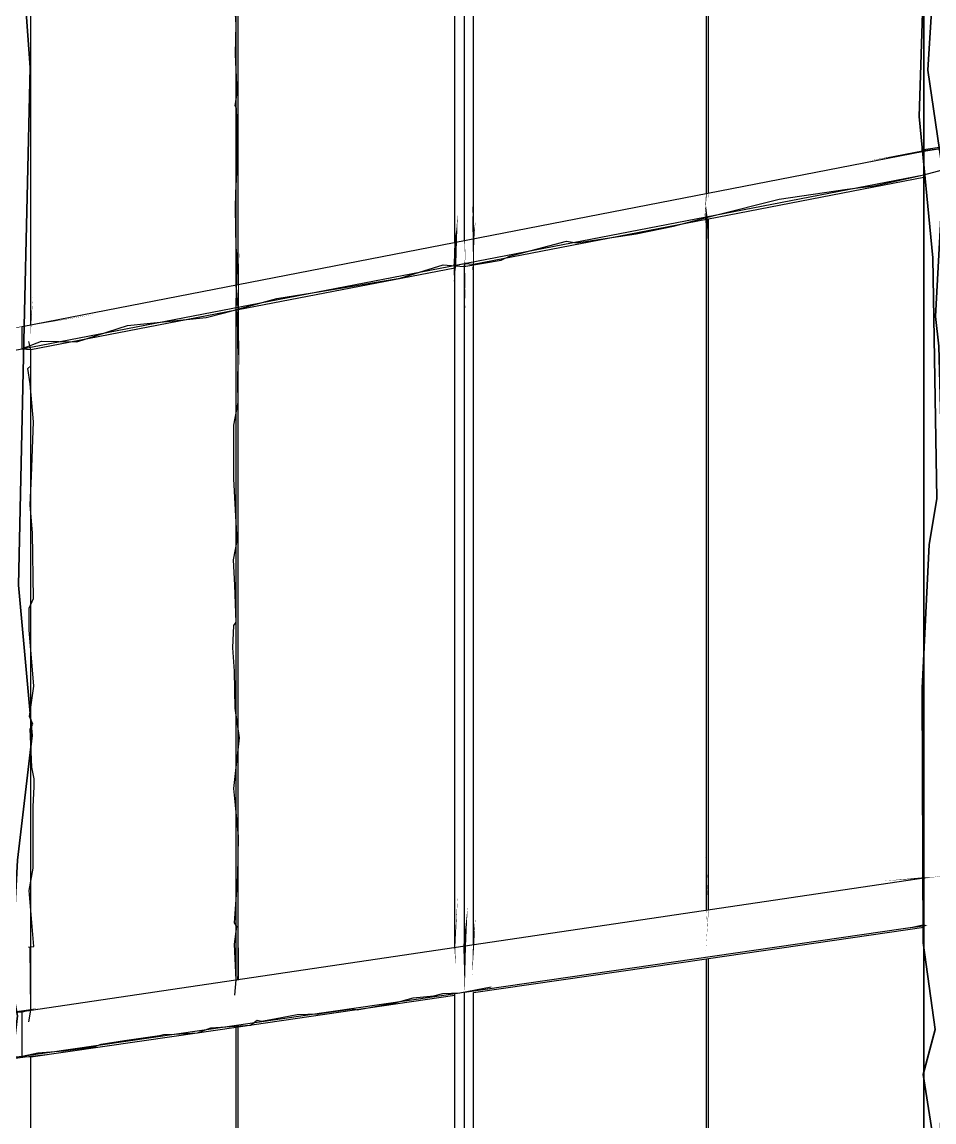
# Model space of a CAD drawing. Header units: inches. Extents: x -877 to 882, y -418 to 410.
# Drawn here: x -669.5 to -603.8, y 54.9 to 134.3 of the extents above; entities that cross this region are included whole.
import ezdxf

# ---------------------------------------------------------------- set-up
doc = ezdxf.new("R2010")
doc.units = ezdxf.units.IN
doc.header["$LTSCALE"] = 0.5
doc.header["$MEASUREMENT"] = 0
doc.layers.get('0').update_dxf_attribs({"lineweight": 18})
for name, color, linetype, lineweight in [('A-Glaz-Curt', 52, 'Continuous', 35), ('A-Glaz-Curt-Unit', 51, 'Continuous', 25), ('A-Wall', 113, 'Continuous', 35)]:
    doc.layers.add(name, color=color, linetype=linetype, lineweight=lineweight)

# ---------------------------------------------------------------- blocks, each defined once
blk = doc.blocks.new('*U12')
at = {"color": 7, "linetype": 'Continuous', "lineweight": -3}
for p, q in [((-668.895, 59.632), (-658.581, 61.13)), ((-658.581, 61.13), (-654.104, 61.78)), ((-654.104, 61.78), (-653.967, 61.8))]:
    blk.add_line(p, q, dxfattribs=at)
at = {"layer": 'A-Glaz-Curt', "color": 143, "linetype": 'Continuous', "lineweight": 35}
blk.add_line((-604.526, -201.324), (-604.526, 207.173), dxfattribs=at)
at = {"layer": 'A-Glaz-Curt-Unit', "color": 143, "linetype": 'Continuous', "lineweight": 25}
for p, q in [((-620.202, 121.928), (-620.202, 151.869)), ((-620.056, 121.956), (-620.056, 151.901)), ((-638.341, 118.396), (-638.341, 148.051)), ((-637.635, 118.533), (-637.635, 148.208)), ((-654.104, 115.327), (-654.104, 144.359)), ((-653.967, 115.354), (-653.967, 144.389)), ((-669.528, 112.324), (-604.528, 124.979)), ((-604.528, 123.265), (-604.528, 124.979)), ((-604.528, 124.979), (-604.526, 124.979)), ((-669.528, 110.707), (-604.528, 123.265)), ((-604.528, 123.265), (-604.526, 123.264)), ((-620.202, 120.059), (-620.056, 120.087)), ((-620.202, 70.221), (-620.202, 120.059)), ((-620.056, 70.242), (-620.056, 120.087)), ((-637.884, 118.485), (-637.635, 118.533)), ((-637.635, 118.533), (-637.635, 118.533)), ((-638.341, 116.732), (-637.635, 116.869)), ((-638.341, 67.529), (-638.341, 116.732)), ((-637.635, 67.634), (-637.635, 116.869)), ((-637.635, 116.869), (-636.99, 116.818)), ((-654.104, 113.515), (-653.967, 113.541)), ((-654.104, 65.19), (-654.104, 113.515)), ((-653.967, 65.21), (-653.967, 113.541)), ((-669.528, 110.707), (-669.528, 112.324)), ((-669.528, 110.707), (-668.895, 110.66)), ((-669.528, 62.901), (-604.528, 72.547)), ((-604.528, 69.117), (-604.528, 72.547)), ((-604.528, 72.547), (-604.526, 72.547)), ((-637.635, 64.304), (-604.528, 69.117)), ((-604.528, 69.117), (-604.526, 69.117)), ((-620.202, 66.705), (-620.056, 66.726)), ((-620.202, 52.069), (-620.202, 66.705)), ((-620.056, 52.087), (-620.056, 66.726)), ((-637.635, 49.817), (-637.635, 64.304)), ((-669.528, 59.668), (-637.981, 64.254)), ((-638.341, 49.725), (-638.341, 64.201)), ((-669.528, 59.668), (-669.528, 62.901)), ((-654.104, 47.601), (-654.104, 61.78)), ((-653.967, 47.619), (-653.967, 61.8)), ((-669.528, 59.668), (-668.895, 59.632))]:
    blk.add_line(p, q, dxfattribs=at)
at = {"layer": 'A-Glaz-Curt-Unit', "color": 141, "linetype": 'Continuous', "lineweight": 25}
for p, q in [((-636.99, 118.659), (-636.99, 148.15)), ((-668.895, 112.447), (-668.895, 141.083)), ((-620.056, 120.087), (-604.526, 123.085)), ((-636.99, 116.818), (-620.202, 120.059)), ((-636.99, 67.729), (-636.99, 116.818)), ((-653.967, 113.541), (-638.341, 116.558)), ((-668.895, 110.66), (-654.104, 113.515)), ((-668.895, 62.995), (-668.895, 110.66)), ((-620.056, 66.726), (-604.526, 68.982)), ((-636.99, 64.266), (-620.202, 66.705)), ((-653.967, 61.8), (-638.341, 64.07)), ((-636.99, 49.901), (-636.99, 64.266)), ((-668.895, 45.536), (-668.895, 59.632)), ((-668.895, 59.632), (-668.895, 59.632))]:
    blk.add_line(p, q, dxfattribs=at)
blk = doc.blocks.new('New Napkin Sketch')
at = {"layer": 'A-Wall', "color": 143, "linetype": 'Continuous', "lineweight": 25}
for p, q in [((-604.528, 123.265), (-604.528, 124.979)), ((-604.528, 124.979), (-604.526, 124.979)), ((-604.528, 123.265), (-604.526, 123.264)), ((-620.202, 120.059), (-620.056, 120.087)), ((-637.884, 118.485), (-637.635, 118.533)), ((-637.635, 118.533), (-637.635, 118.533)), ((-638.341, 116.732), (-637.635, 116.869)), ((-637.635, 116.869), (-636.99, 116.818)), ((-654.104, 113.515), (-653.967, 113.541)), ((-669.528, 110.707), (-669.528, 112.324)), ((-669.528, 110.707), (-668.895, 110.66)), ((-604.528, 69.117), (-604.528, 72.547)), ((-604.528, 72.547), (-604.526, 72.547)), ((-604.528, 69.117), (-604.526, 69.117)), ((-620.202, 66.705), (-620.056, 66.726)), ((-620.202, 52.069), (-620.202, 66.705)), ((-620.056, 52.087), (-620.056, 66.726)), ((-637.635, 49.817), (-637.635, 64.304)), ((-638.341, 49.725), (-638.341, 64.201)), ((-669.528, 59.668), (-669.528, 62.901)), ((-654.104, 47.601), (-654.104, 61.78)), ((-653.967, 47.619), (-653.967, 61.8)), ((-669.528, 59.668), (-668.895, 59.632))]:
    blk.add_line(p, q, dxfattribs=at)
at = {"layer": 'A-Wall', "color": 141, "linetype": 'Continuous', "lineweight": 25}
for p, q in [((-620.056, 120.087), (-604.526, 123.085)), ((-636.99, 116.818), (-620.202, 120.059)), ((-653.967, 113.541), (-638.341, 116.558)), ((-668.895, 110.66), (-654.104, 113.515)), ((-620.056, 66.726), (-604.526, 68.982)), ((-636.99, 64.266), (-620.202, 66.705)), ((-653.967, 61.8), (-638.341, 64.07)), ((-636.99, 49.901), (-636.99, 64.266)), ((-668.895, 45.536), (-668.895, 59.632)), ((-668.895, 59.632), (-668.895, 59.632))]:
    blk.add_line(p, q, dxfattribs=at)
at = {"layer": 'A-Wall', "color": 7, "linetype": 'Continuous', "lineweight": -3}
for p, q in [((-668.895, 59.632), (-658.581, 61.13)), ((-658.581, 61.13), (-654.104, 61.78)), ((-654.104, 61.78), (-653.967, 61.8))]:
    blk.add_line(p, q, dxfattribs=at)
at = {"layer": 'A-Wall', "color": 143, "linetype": 'Continuous', "lineweight": 35, "extrusion": (0, 0, -1)}
for points in [[(603.913, 43.513), (602.919, 62.55), (602.922, 79.524), (603.004, 93.968), (603.452, 110.912), (603.689, 113.039), (603.142, 123.254), (604.236, 130.807), (603.401, 144.319), (603.452, 160.669), (602.903, 167.607), (603.013, 176.438), (603.016, 195.498), (603.084, 196.503), (603.399, 198.094), (603.737, 207.369), (604.522, 214.458)], [(603.734, 53), (604.572, 58.364), (603.727, 61.609), (604.585, 67.86), (604.655, 86.219), (604.145, 96.599), (603.591, 99.889), (603.878, 117.269), (604.88, 127.475), (604.323, 144.694), (604.428, 155.331), (605.264, 158.165), (605.288, 172.115), (604.326, 176.518), (603.612, 192.282), (605.469, 206.132), (604.526, 207.173), (603.984, 212.386)], [(669.17, 44.402), (670.407, 58.042), (669.877, 62.582), (670.319, 65.021), (669.858, 73.817), (668.814, 82.812), (669.805, 93.67), (669.396, 112.34), (668.949, 131.001), (670.108, 146.876), (669.488, 158.371), (669.33, 165.523), (669.725, 183.601), (669.566, 189.789), (670.371, 201.699)]]:
    blk.add_lwpolyline(points, dxfattribs=at)
at = {"layer": 'A-Wall', "color": 143, "linetype": 'Continuous', "lineweight": 25, "extrusion": (0, 0, -1)}
for points in [[(620.099, 121.485, 0, 0.0281, 0), (620.056, 121.956, 0.0281, 0, 0), (620.024, 122.041, 0, 0, 0), (619.908, 122.356, 0, 0, 0), (620.005, 123.362, 0, 0, 0), (620.028, 125.337, 0, 0, 0), (620.01, 126.744, 0, 0, 0), (620.054, 127.012, 0, 0, 0), (620.192, 128.881, 0, 0, 0), (619.966, 129.039, 0, 0, 0), (619.984, 131.439, 0, 0, 0), (620.17, 132.699, 0, 0, 0), (620.032, 134.282, 0, 0, 0), (620.15, 137.245, 0, 0, 0)], [(620.343, 120.067, 0, 0.0639, 0), (620.202, 121.928, 0.0639, 0, 0), (620.249, 124.631, 0, 0, 0), (620.281, 126.925, 0, 0, 0), (620.28, 129.813, 0, 0, 0), (620.233, 132.005, 0, 0, 0), (620.061, 133.563, 0, 0, 0), (620.324, 135.58, 0, 0, 0)], [(638.467, 115.485, 0, 0.0727, 0), (638.341, 118.396, 0.0727, 0, 0), (638.208, 119.482, 0, 0, 0), (638.315, 119.541, 0, 0, 0), (638.33, 121.755, 0, 0, 0), (638.209, 124.428, 0, 0, 0), (638.485, 124.441, 0, 0, 0), (638.218, 127.098, 0, 0, 0), (638.461, 129.553, 0, 0, 0), (638.204, 131.21, 0, 0, 0), (638.258, 132.682, 0, 0, 0), (638.3, 135.37, 0, 0, 0), (638.276, 137.457, 0, 0, 0), (638.345, 137.714, 0, 0, 0), (638.222, 140.183, 0, 0, 0), (638.203, 140.391, 0, 0, 0), (638.485, 141.728, 0, 0, 0), (638.306, 142.929, 0, 0, 0), (638.38, 143.893, 0, 0, 0), (638.216, 145.531, 0, 0, 0), (638.29, 147.665, 0, 0.0899, 0), (638.341, 148.051, 0.0899, 0, 0), (638.273, 150.798, 0, 0, 0)], [(637.549, 116.064, 0, 0.0417, 0), (637.635, 118.533, 0.0417, 0, 0), (637.611, 118.796, 0, 0, 0), (637.555, 118.941, 0, 0, 0), (637.529, 119.501, 0, 0, 0), (637.712, 120.374, 0, 0, 0), (637.684, 121.118, 0, 0, 0), (637.765, 123.003, 0, 0, 0), (637.757, 123.963, 0, 0, 0), (637.509, 125.582, 0, 0, 0), (637.542, 128.005, 0, 0, 0), (637.74, 128.128, 0, 0, 0), (637.586, 131.037, 0, 0, 0), (637.512, 131.946, 0, 0, 0), (637.716, 134.237, 0, 0, 0), (637.575, 136.335, 0, 0, 0)], [(654.038, 112.744, 0, 0.0181, 0), (653.967, 115.354, 0.0181, 0, 0), (654.107, 118.242, 0, 0, 0), (654.094, 121.134, 0, 0, 0), (653.99, 123.903, 0, 0, 0), (653.964, 125.67, 0, 0, 0), (653.907, 126.751, 0, 0, 0), (653.935, 129.313, 0, 0, 0), (653.833, 130.892, 0, 0, 0), (653.939, 131.611, 0, 0, 0), (653.867, 133.098, 0, 0, 0), (654.042, 135.214, 0, 0, 0), (654.069, 135.627, 0, 0, 0), (653.881, 137.979, 0, 0, 0), (654.053, 138.344, 0, 0, 0), (654.014, 140.525, 0, 0, 0), (653.949, 140.771, 0, 0, 0), (653.916, 142.991, 0, 0, 0), (653.84, 144.233, 0, 0.0692, 0), (653.967, 144.389, 0.0692, 0, 0), (653.855, 145.699, 0, 0, 0)], [(673.927, 111.294, 0, 0.0472, 0), (669.528, 112.324, 0.0472, 0, 0), (664.039, 113.229, 0, 0, 0), (659.371, 114.387, 0, 0, 0), (658.639, 114.341, 0, 0, 0), (656.119, 114.663, 0, 0, 0), (651.42, 115.719, 0, 0, 0), (649.486, 116.039, 0, 0, 0), (649.412, 116.317, 0, 0, 0), (647.876, 116.605, 0, 0, 0), (641.418, 117.735, 0, 0, 0), (636.274, 119.05, 0, 0, 0), (630.762, 119.615, 0, 0, 0), (629.783, 120.16, 0, 0, 0), (623.658, 121.298, 0, 0, 0), (621.028, 121.802, 0, 0, 0), (619.673, 121.804, 0, 0, 0), (616.528, 122.661, 0, 0, 0), (610.836, 123.722, 0, 0, 0), (608.503, 124.271, 0, 0.117, 0), (604.528, 124.979, 0.117, 0, 0), (601.008, 125.482, 0, 0, 0)], [(620.134, 68.731, 0, 0.0157, 0), (620.202, 70.221, 0.0157, 0, 0), (620.074, 74.468, 0, 0, 0), (620.281, 75.875, 0, 0, 0), (619.955, 76.639, 0, 0, 0), (620.281, 78.216, 0, 0, 0), (620.14, 81.587, 0, 0, 0), (620.287, 85.854, 0, 0, 0), (620.314, 90.747, 0, 0, 0), (620.168, 91.462, 0, 0, 0), (620.192, 96.334, 0, 0, 0), (619.982, 100.972, 0, 0, 0), (620.435, 104.371, 0, 0, 0), (620.354, 107.384, 0, 0, 0), (620.168, 110.327, 0, 0, 0), (620.211, 114.031, 0, 0, 0), (620.152, 118.662, 0, 0.195, 0), (620.202, 120.059, 0.195, 0, 0), (620.238, 121.076, 0, 0, 0)], [(638.277, 66.136, 0, 0.0694, 0), (638.341, 67.529, 0.0694, 0, 0), (638.125, 71.432, 0, 0, 0), (638.222, 73.355, 0, 0, 0), (638.543, 77.387, 0, 0, 0), (638.526, 77.526, 0, 0, 0), (638.287, 78.071, 0, 0, 0), (638.567, 78.786, 0, 0, 0), (638.188, 79.76, 0, 0, 0), (638.182, 81.498, 0, 0, 0), (638.501, 81.871, 0, 0, 0), (638.481, 82.259, 0, 0, 0), (638.504, 86.45, 0, 0, 0), (638.339, 89.662, 0, 0, 0), (638.48, 93.494, 0, 0, 0), (638.564, 97.721, 0, 0, 0), (638.496, 99.964, 0, 0, 0), (638.447, 104.778, 0, 0, 0), (638.498, 107.104, 0, 0, 0), (638.188, 111.332, 0, 0, 0), (638.557, 112.742, 0, 0, 0), (638.272, 112.95, 0, 0, 0), (638.357, 115.934, 0, 0.208, 0), (638.341, 116.732, 0.208, 0, 0), (638.129, 120.57, 0, 0, 0)], [(620.258, 67.15, 0, 0.027, 0), (620.056, 70.242, 0.027, 0, 0), (620.285, 74.202, 0, 0, 0), (620.018, 75.603, 0, 0, 0), (620.2, 78.09, 0, 0, 0), (619.972, 82.075, 0, 0, 0), (620.022, 86.69, 0, 0, 0), (620.275, 91.501, 0, 0, 0), (620.002, 94.54, 0, 0, 0), (619.872, 96.844, 0, 0, 0), (620.284, 99.803, 0, 0, 0), (620.146, 102.987, 0, 0, 0), (619.982, 105.953, 0, 0, 0), (620.161, 107.093, 0, 0, 0), (619.838, 110.898, 0, 0, 0), (619.84, 113.081, 0, 0, 0), (620.03, 116.53, 0, 0, 0), (620.244, 118.003, 0, 0.00104, 0), (620.056, 120.087, 0.00104, 0, 0), (620.146, 120.543, 0, 0, 0)], [(654.131, 65.135, 0, 0.149, 0), (653.967, 65.21, 0.149, 0, 0), (653.92, 68.329, 0, 0, 0), (653.838, 68.748, 0, 0, 0), (653.82, 71.144, 0, 0, 0), (653.935, 72.864, 0, 0, 0), (654.168, 72.904, 0, 0, 0), (654.036, 75.973, 0, 0, 0), (653.919, 76.724, 0, 0, 0), (653.941, 79.882, 0, 0, 0), (653.87, 81.663, 0, 0, 0), (653.854, 82.208, 0, 0, 0), (653.948, 83.601, 0, 0, 0), (653.752, 86.828, 0, 0, 0), (653.904, 90.815, 0, 0, 0), (653.96, 94.359, 0, 0, 0), (653.804, 97.705, 0, 0, 0), (653.942, 100.27, 0, 0, 0), (653.867, 100.597, 0, 0, 0), (653.774, 101.936, 0, 0, 0), (653.875, 104.512, 0, 0, 0), (653.868, 108.961, 0, 0.117, 0), (653.967, 113.541, 0.117, 0, 0), (653.887, 117.619, 0, 0, 0)], [(637.629, 64.169, 0, 0.199, 0), (637.635, 67.634, 0.199, 0, 0), (637.422, 70.428, 0, 0, 0), (637.61, 74.105, 0, 0, 0), (637.85, 77.975, 0, 0, 0), (637.666, 78.101, 0, 0, 0), (637.646, 81.894, 0, 0, 0), (637.435, 82.605, 0, 0, 0), (637.527, 87.311, 0, 0, 0), (637.553, 92.014, 0, 0, 0), (637.612, 94.252, 0, 0, 0), (637.591, 96.661, 0, 0, 0), (637.769, 100.097, 0, 0, 0), (637.826, 104.87, 0, 0, 0), (637.392, 108.788, 0, 0, 0), (637.829, 110.312, 0, 0, 0), (637.567, 111.667, 0, 0, 0), (637.42, 111.689, 0, 0, 0), (637.541, 113.422, 0, 0.0476, 0), (637.635, 116.869, 0.0476, 0, 0), (637.581, 117.382, 0, 0, 0)], [(604.763, 72.448, 0, 0.056, 0), (601.315, 72.989, 0.056, 0, 0), (599.239, 73.211, 0, 0, 0), (596.248, 73.473, 0, 0, 0), (594.577, 73.685, 0, 0, 0), (591.747, 74.21, 0, 0, 0), (587.95, 74.897, 0, 0, 0), (585.514, 75.156, 0, 0, 0), (582.27, 75.324, 0, 0, 0), (580.048, 75.514, 0, 0, 0), (578.022, 76.061, 0, 0, 0), (576.266, 76.325, 0, 0, 0), (576.127, 76.404, 0, 0, 0), (575.451, 76.416, 0, 0, 0), (575.116, 76.534, 0, 0, 0), (572.497, 76.823, 0, 0, 0), (568.968, 77.036, 0, 0, 0), (567.696, 77.288, 0, 0, 0), (564.29, 77.871, 0, 0.0534, 0), (562.284, 77.985, 0.0534, 0, 0), (560.59, 78.278, 0, 0, 0)], [(671.773, 62.7, 0, 0.158, 0), (669.528, 62.901, 0.158, 0, 0), (668.432, 63.146, 0, 0, 0), (664.036, 63.87, 0, 0, 0), (663.73, 63.967, 0, 0, 0), (660.663, 63.886, 0, 0, 0), (657.425, 64.554, 0, 0, 0), (653.644, 65.41, 0, 0, 0), (649.532, 66.194, 0, 0, 0), (649.432, 65.765, 0, 0, 0), (649.388, 65.813, 0, 0, 0), (646.587, 66.495, 0, 0, 0), (642.946, 66.71, 0, 0, 0), (636.612, 67.842, 0, 0, 0), (635.825, 68.19, 0, 0, 0), (634.605, 68.412, 0, 0, 0), (630.934, 68.526, 0, 0, 0), (625.544, 69.42, 0, 0, 0), (621.489, 69.77, 0, 0, 0), (615.366, 70.72, 0, 0, 0), (609.836, 71.774, 0, 0, 0), (607.514, 72.31, 0, 0.0779, 0), (604.528, 72.547, 0.0779, 0, 0), (603.866, 72.572, 0, 0, 0)], [(639.706, 64.026, 0, 0.00347, 0), (637.635, 64.304, 0.00347, 0, 0), (634.332, 64.669, 0, 0, 0), (633.579, 64.787, 0, 0, 0), (631.128, 65.252, 0, 0, 0), (630.516, 65.443, 0, 0, 0), (628.053, 65.763, 0, 0, 0), (625.792, 65.979, 0, 0, 0), (624.263, 66.122, 0, 0, 0), (622.519, 66.565, 0, 0, 0), (620.022, 66.881, 0, 0, 0), (619.92, 67.015, 0, 0, 0), (616.738, 67.317, 0, 0, 0), (613.79, 67.934, 0, 0, 0), (613.045, 67.884, 0, 0, 0), (610.694, 68.101, 0, 0, 0), (608.891, 68.452, 0, 0, 0), (607.649, 68.832, 0, 0, 0), (606.285, 68.807, 0, 0.154, 0), (604.528, 69.117, 0.154, 0, 0), (604.282, 69.081, 0, 0, 0)], [(730.826, 49.805, 0, 0.0972, 0), (726.281, 50.712, 0.0972, 0, 0), (721.972, 51.662, 0, 0, 0), (716.763, 52.184, 0, 0, 0), (714.19, 52.532, 0, 0, 0), (708.936, 53.499, 0, 0, 0), (708.589, 53.563, 0, 0, 0), (704.338, 54.03, 0, 0, 0), (702.553, 54.662, 0, 0, 0), (699.96, 54.854, 0, 0, 0), (698.06, 55.19, 0, 0, 0), (694.822, 55.856, 0, 0, 0), (691.546, 56.207, 0, 0, 0), (687.279, 57.107, 0, 0, 0), (681.885, 57.951, 0, 0, 0), (677.941, 58.249, 0, 0, 0), (673.648, 59.209, 0, 0.144, 0), (672.069, 59.271, 0.144, 0, 0), (666.867, 59.924, 0, 0, 0)]]:
    blk.add_lwpolyline(points, format="xyseb", dxfattribs=at)
at = {"layer": 'A-Wall', "color": 141, "linetype": 'Continuous', "lineweight": 25, "extrusion": (0, 0, -1)}
for points in [[(637.001, 116.486, 0, 0.111, 0), (636.99, 118.659, 0.111, 0, 0), (636.858, 119.923, 0, 0, 0), (637.126, 120.701, 0, 0, 0), (636.992, 122.582, 0, 0, 0), (636.983, 122.898, 0, 0, 0), (637.057, 125.795, 0, 0, 0), (637.131, 128.485, 0, 0, 0), (636.907, 130.802, 0, 0, 0), (636.86, 131.506, 0, 0, 0), (637.073, 134.285, 0, 0, 0), (636.877, 136.463, 0, 0, 0)], [(668.93, 111.343, 0, 0.0397, 0), (668.895, 112.447, 0.0397, 0, 0), (668.754, 114.548, 0, 0, 0), (669.012, 116.428, 0, 0, 0), (668.925, 117.045, 0, 0, 0), (668.772, 118.493, 0, 0, 0), (668.858, 120.367, 0, 0, 0), (668.89, 121.521, 0, 0, 0), (668.871, 121.657, 0, 0, 0), (668.927, 122.17, 0, 0, 0), (668.913, 124.029, 0, 0, 0), (668.977, 124.425, 0, 0, 0), (668.942, 125.102, 0, 0, 0), (668.9, 127, 0, 0, 0), (668.926, 129.335, 0, 0, 0), (668.956, 131.761, 0, 0, 0), (668.935, 133.366, 0, 0, 0), (668.967, 133.899, 0, 0, 0), (668.787, 134.646, 0, 0, 0), (668.973, 137.08, 0, 0, 0), (668.888, 137.249, 0, 0, 0), (668.782, 138.915, 0, 0.0724, 0), (668.895, 141.083, 0.0724, 0, 0), (668.964, 142.066, 0, 0, 0)], [(637.095, 65.493, 0, 0.0922, 0), (636.99, 67.729, 0.0922, 0, 0), (636.865, 69.636, 0, 0, 0), (637.001, 73.834, 0, 0, 0), (636.914, 75.895, 0, 0, 0), (636.825, 77.257, 0, 0, 0), (637.066, 79.835, 0, 0, 0), (637.079, 81.347, 0, 0, 0), (636.92, 84.766, 0, 0, 0), (636.78, 86.835, 0, 0, 0), (637.075, 87.545, 0, 0, 0), (636.846, 91.921, 0, 0, 0), (636.869, 95.413, 0, 0, 0), (637.027, 99.065, 0, 0, 0), (636.867, 102.594, 0, 0, 0), (636.833, 105.881, 0, 0, 0), (637.035, 107.941, 0, 0, 0), (636.919, 109.385, 0, 0, 0), (637.006, 112.785, 0, 0, 0), (637.119, 116.318, 0, 0.0778, 0), (636.99, 116.818, 0.0778, 0, 0), (637.107, 121.398, 0, 0, 0)]]:
    blk.add_lwpolyline(points, format="xyseb", dxfattribs=at)
at = {"layer": 'A-Wall', "color": 143, "linetype": 'Continuous', "lineweight": 25, "extrusion": (0, 0, -1)}
for points in [[(654.004, 113.835), (654.104, 115.327), (654.047, 117.094), (654.017, 117.096), (654.095, 118.027), (654.148, 120.865), (654.12, 121.929), (654.013, 124.438), (654.008, 125.503), (654.085, 128.063), (654.174, 128.235), (654.043, 129.176), (654.151, 131.957), (654.097, 134.099), (654.159, 134.844)], [(604.699, 125.056), (601.315, 125.56)], [(673.402, 110.013), (669.528, 110.707), (669.497, 110.733), (668.149, 111.26), (665.588, 111.209), (661.946, 112.385), (656.262, 112.96), (654.954, 113.307), (651.173, 114.33), (648.028, 114.852), (642.288, 115.817), (639.174, 116.758), (637.684, 116.638), (635.009, 117.114), (634.412, 117.384), (633.653, 117.591), (630.294, 118.47), (629.564, 118.351), (625.26, 119.014), (622.579, 119.555), (619.656, 120.319), (614.957, 121.494), (610.063, 122.236), (608.12, 122.464), (604.528, 123.265), (601.929, 123.948)], [(654.204, 64.084), (654.104, 65.19), (654.215, 67.763), (654.05, 69.031), (654.216, 69.31), (653.98, 72.674), (653.935, 75.525), (654.15, 77.787), (654.278, 78.997), (653.876, 82.646), (654.186, 84.786), (654.234, 87.46), (654.339, 89.13), (654.271, 90.746), (654.11, 90.982), (654.195, 93.65), (654.304, 95.478), (654.022, 96.859), (654.269, 101.339), (654.274, 105.201), (653.967, 106.828), (653.979, 108.254), (653.956, 109.94), (654.014, 113.091), (654.104, 113.515), (654.064, 116.948)], [(671.518, 59.454), (669.528, 59.668), (668.404, 59.926), (666.562, 60.064), (664.339, 60.353), (663.839, 60.535), (662.151, 60.799), (659.64, 61.167), (659.353, 61.231), (658.544, 61.261), (656.888, 61.371), (655.932, 61.724), (653.071, 61.925), (652.594, 62.278), (652.285, 62.211), (651.222, 62.387), (649.706, 62.687), (648.171, 62.728), (647.913, 62.778), (645.685, 63.091), (645.382, 63.019), (642.65, 63.529), (641.348, 63.884), (639.846, 64.028), (639.211, 64.198), (637.981, 64.254), (635.725, 64.691)]]:
    blk.add_lwpolyline(points, dxfattribs=at)
at = {"layer": 'A-Wall', "color": 141, "linetype": 'Continuous', "lineweight": 25, "extrusion": (0, 0, -1)}
blk.add_lwpolyline([(669.044, 62.168), (668.895, 62.995), (668.962, 67.509), (669.071, 67.536), (668.694, 67.583), (669.02, 71.643), (668.748, 73.238), (668.744, 77.682), (668.668, 79.1), (668.665, 79.684), (668.835, 80.539), (668.944, 83.306), (668.766, 83.63), (668.999, 84.194), (668.692, 86.379), (669.029, 90.431), (669.035, 92.006), (668.704, 92.706), (668.792, 97.411), (668.955, 99.452), (668.861, 101.517), (668.705, 105.438), (668.959, 108.193), (669.128, 109.293), (668.909, 109.471), (668.895, 110.66), (669.051, 111.233)], dxfattribs=at)

msp = doc.modelspace()

# ---------------------------------------------------------------- block references
msp.add_blockref('New Napkin Sketch', (0, 0))
at = {"color": 7, "linetype": 'Continuous', "lineweight": -3}
msp.add_blockref('*U12', (0, 0), dxfattribs=at)

doc.saveas('drawing.dxf')
